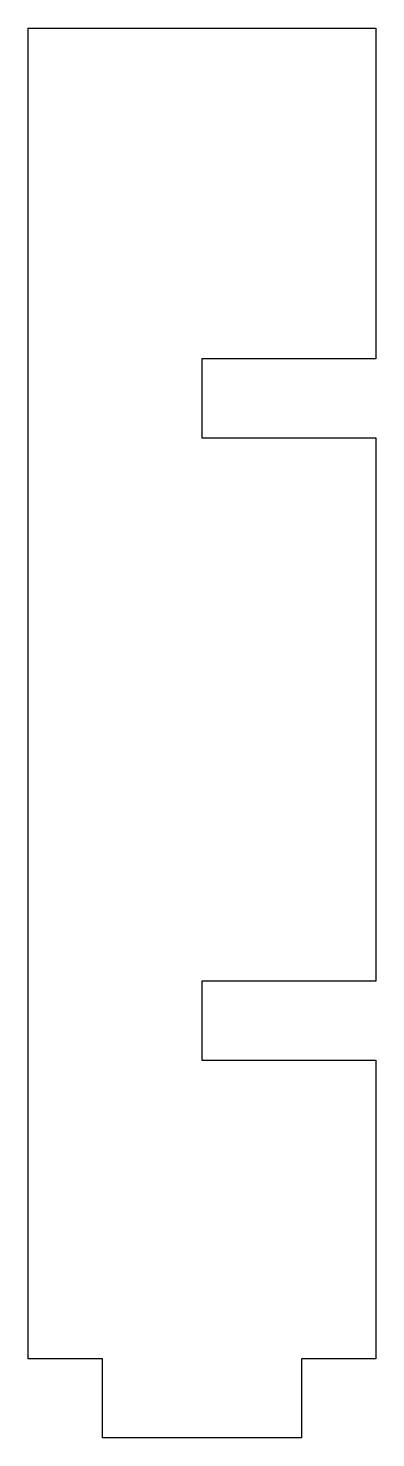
# Model space of a CAD drawing. Header units: millimetres. Extents: x -86.5 to -72.5, y -3.2 to 53.5.
import ezdxf

# ---------------------------------------------------------------- set-up
doc = ezdxf.new("R2010")
doc.units = ezdxf.units.MM
doc.layers.get('0').update_dxf_attribs({"linetype": 'CONTINUOUS'})

msp = doc.modelspace()

# ---------------------------------------------------------------- linework, layer by layer
msp.add_lwpolyline([(-79.518, 37), (-72.525, 37), (-72.525, 15.175), (-79.518, 15.175), (-79.518, 12), (-72.525, 12), (-72.525, 0), (-75.518, 0), (-75.518, -3.175), (-83.518, -3.175), (-83.518, 0), (-86.511, 0), (-86.511, 53.467), (-72.525, 53.467), (-72.525, 40.175), (-79.518, 40.175)], close=True)

doc.saveas('drawing.dxf')
